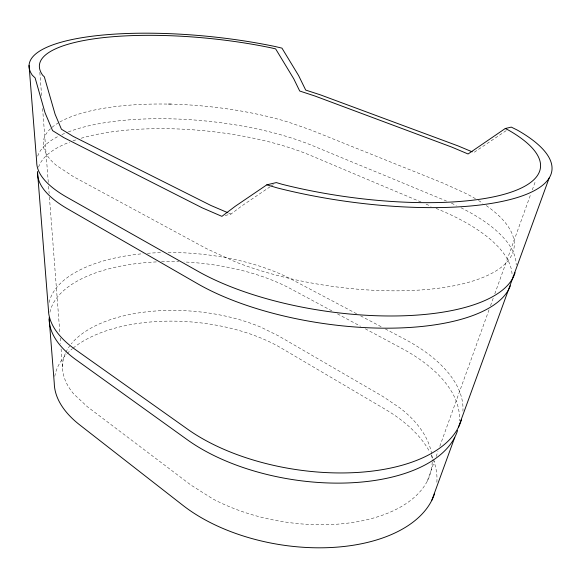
<?xml version="1.0" encoding="UTF-8"?>
<svg xmlns="http://www.w3.org/2000/svg" width="581" height="581" viewBox="0 0 581 581"><rect width="100%" height="100%" fill="white"/><g stroke="black" fill="none" stroke-linecap="round" stroke-linejoin="round"><path stroke-width="0.44" stroke-dasharray="2.9 2.18" d="M427.224 481.213L434.595 460.769M436.128 456.506L437.972 451.401M439.817 446.288L489.282 309.143M490.509 305.737L493.276 298.068M494.809 293.804L530.758 194.141M532.298 189.885L535.675 180.509M225.203 215.522L230.977 214.055L242.183 205.652L270.383 186.595M506.174 130.66L473.842 152.52M271.124 186.094L273.353 184.591M421.072 202.043L311.089 155.635A162.339 56.589 5.6 0 0 80.904 138.322M426.076 204.149L431.073 206.262M436.077 208.368L440.238 210.126A181.33 70.497 8.4 0 1 512.122 276.193M228.573 213.024L230.977 214.055M356.596 313.74L291.938 279.555A143.427 65.806 5.2 0 0 166.791 252.488M360.583 315.846L381.339 326.82M385.334 328.933L404.492 339.057A158.017 79.771 8.9 0 1 462.912 411.13M331.889 310.879L290.529 288.684A142.054 66.314 5.2 0 0 184.039 261.951M337.459 313.863L360.525 326.246M365.296 328.802L401.885 348.44A156.347 80.229 8.9 0 1 459.389 420.847M39.835 72.414L41.709 96.809M42.609 108.56L48.303 182.652M48.586 186.269L49.138 193.495M49.414 197.112L59.901 333.559M60.25 338.077L60.664 343.494M61.085 348.92L62.537 367.896M37.721 156.122A163.886 55.66 5.6 0 1 58.608 136.179M61.927 134.589A163.886 55.66 5.6 0 1 67.534 132.228M68.34 131.916A163.886 55.66 5.6 0 1 312.629 145.671L443.15 199.646A183.262 69.495 8.4 0 1 446.506 201.055M38.586 167.139A162.339 56.589 5.6 0 1 69.684 142.091M72.995 140.871A162.339 56.589 5.6 0 1 77.317 139.418M49.131 302.461A143.427 65.806 5.2 0 1 143.042 253.694M147.472 253.316A143.427 65.806 5.2 0 1 162.382 252.561M451.459 203.227A183.262 69.495 8.4 0 1 456.303 205.463M461.009 207.758A183.262 69.495 8.4 0 1 516.197 264.958M49.901 312.295A142.054 66.314 5.2 0 1 157.059 261.886M161.554 261.726A142.054 66.314 5.2 0 1 178.752 261.74M432.184 461.997A138.423 76.525 9.1 0 1 355.877 521.963A138.423 76.525 9.1 0 1 212.98 498.992L191.12 485.193L87.288 406.649L73.743 393.998A126.505 63.99 5 0 1 65.559 353.001M431.589 453.899A138.423 76.525 9.1 0 0 400.563 408.399L382.763 396.395L278.662 335.971L261.051 327.248A126.505 63.99 5 0 0 71.281 343.887M431.727 454.8A138.423 76.525 9.1 0 1 432.191 461.096M65.929 352.217A126.505 63.99 5 0 1 69.597 346.08M54.788 376.343A133.18 69.081 5 0 1 66.597 354.112M67.193 353.488A133.18 69.081 5 0 1 72.443 348.658M73.148 348.077A133.18 69.081 5 0 1 281.342 348.106L385.043 409.191A145.657 82.531 9.2 0 1 429.482 451.481M431.509 455.475A145.657 82.531 9.2 0 1 432.918 458.714M433.237 459.527A145.657 82.531 9.2 0 1 436.847 482.419M486.268 205.601A177.721 64.447 8.3 0 1 459.498 284.581A177.721 64.447 8.3 0 1 235.407 261.9L206.378 248.581L73.337 176.602L56.473 165.462A158.657 51.44 5.6 0 1 59.146 122.38M475.461 198.695A177.721 64.447 8.3 0 0 466.681 193.851L443.165 183.124L310.755 129.948L288.786 122.242A158.657 51.44 5.6 0 0 172.245 104.173M478.49 200.51A177.721 64.447 8.3 0 1 482.84 203.27M59.879 121.952A158.657 51.44 5.6 0 1 167.764 104.072"/><path stroke-width="0.87" d="M431.901 500.11L454.763 437.319M458.329 427.514L549.132 178.084M472.179 151.823L458.046 145.904L320.472 94.885L305.693 90.07L298.619 75.595L281.959 48.136L274.995 46.487A177.285 46.422 5.8 0 0 94.594 35.913A177.285 46.422 5.8 0 0 32.325 75.232L35.121 77.905L45.042 112.758L52.581 130.645L63.925 137.668L202.348 207.911L221.906 216.357L235.196 206.313L266.839 184.823L277.304 187.924A200.234 59.117 8.1 0 0 507.598 200.169A200.234 59.117 8.1 0 0 517.33 130.093L511.273 127.108L505.259 128.524L468.068 153.98L451.844 147.131L314.917 96.01L299.716 91.028L293.732 78.769L275.641 48.898L271.676 47.954A167.19 43.728 5.8 0 0 100.811 37.925A167.19 43.728 5.8 0 0 42.711 75.29L44.323 76.794L55.101 114.254L61.433 129.222L73.141 136.368L210.932 205.485L227.774 212.682M266.839 184.823L276.316 182.587L282.221 184.322A188.767 55.645 8 0 0 498.418 195.775A188.767 55.645 8 0 0 508.68 130.231L505.259 128.524M29.05 65.471L36.712 162.019A163.886 55.66 5.6 0 0 67.207 197.424L198.23 271.429A183.262 69.495 8.4 0 0 389.088 315.984A183.262 69.495 8.4 0 0 515.064 272.721M37.598 173.138L48.412 309.412A143.427 65.806 5.2 0 0 75.574 349.718L187.975 429.446A158.017 79.771 8.9 0 0 350.43 472.789A158.017 79.771 8.9 0 0 461.387 419.86M49.196 319.296L54.265 383.191A133.18 69.081 5 0 0 79.699 424.878L183.044 505.455A145.657 82.531 9.2 0 0 330.32 547.556A145.657 82.531 9.2 0 0 434.632 493.487M510.35 285.787A181.33 70.497 8.4 0 1 383.83 328.178A181.33 70.497 8.4 0 1 197.438 283.644L67.846 209.007A162.339 56.589 5.6 0 1 37.685 171.402M457.567 430.492A156.347 80.229 8.9 0 1 347.017 482.971A156.347 80.229 8.9 0 1 187.307 439.744L76.126 359.828A142.054 66.314 5.2 0 1 49.218 317.531M168.657 104.086A158.657 51.44 5.6 0 1 171.344 104.144"/></g></svg>
